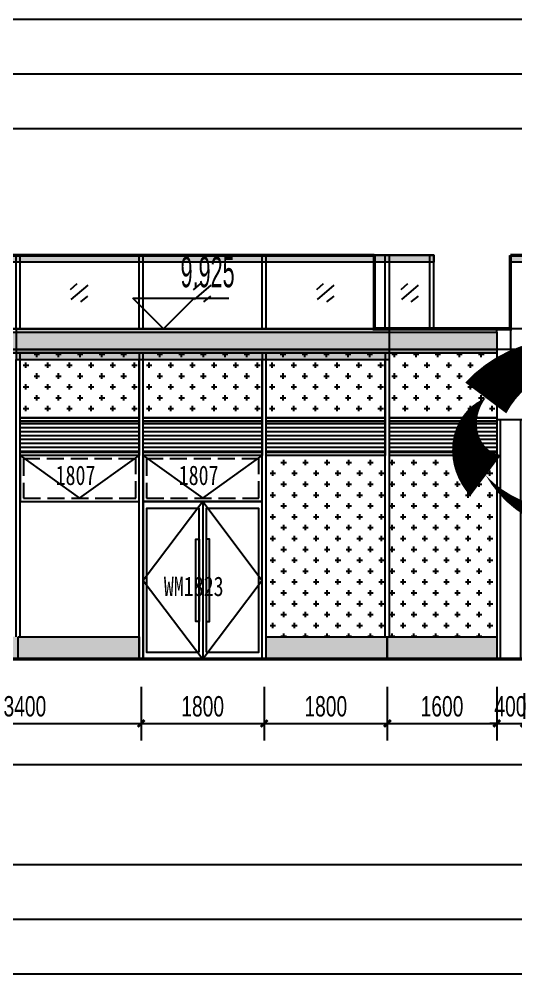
# Model space of a CAD drawing. Extents: x -483182 to 812890, y -390528 to -214858.
# Drawn here: x -290573 to -283307, y -338442 to -324492 of the extents above; entities that cross this region are included whole.
import ezdxf

# ---------------------------------------------------------------- set-up
doc = ezdxf.new("R2010")
doc.units = 0
doc.header["$LTSCALE"] = 1000
doc.header["$MEASUREMENT"] = 0
doc.linetypes.add('DASH', pattern=[0.35, 0.25, -0.1])
for name, color, linetype in [('01-标注_尺寸', 124, 'Continuous'), ('01-标注_标高', 200, 'Continuous'), ('02-TEXT_标注', 130, 'Continuous'), ('05-填充_156', 156, 'Continuous'), ('05-填充_168', 168, 'Continuous'), ('05-填充_18', 18, 'Continuous'), ('A-0-图名图例', 2, 'Continuous'), ('A-C_窗', 140, 'Continuous'), ('A-C_门', 150, 'Continuous'), ('A-E_栏杆', 232, 'Continuous'), ('D-铝板', 181, 'Continuous'), ('E-立面轮廓', 241, 'Continuous')]:
    doc.layers.add(name, color=color, linetype=linetype)
doc.layers.add('04-不打印_辅助线', color=165, linetype='Continuous', plot=False)
doc.layers.add('DIM_MODI', color=6, linetype='Continuous', plot=False)
doc.styles.add('_TCH_AXIS', font='STXIHEI_0.TTF', dxfattribs={"width": 0.75})
doc.styles.add('_TCH_DIM', font='ros.shx', dxfattribs={"width": 0.75, "bigfont": 'jd.shx'})
doc.styles.add('_TCH_DIM_T3', font='ros.shx', dxfattribs={"width": 0.705882, "bigfont": 'jd.shx'})
doc.styles.get("Standard").update_dxf_attribs({"font": 'STXIHEI_0.TTF', "width": 0.75})
doc.dimstyles.new('_TCH_ARCH&&100', dxfattribs={"dimtxt": 297.5, "dimasz": 100, "dimexe": 250, "dimexo": 300, "dimgap": 100, "dimtad": 1, "dimdec": 0, "dimzin": 0, "dimdsep": 46, "dimtxsty": '_TCH_DIM_T3', "dimblk": 'ARCHTICK', "dimcen": 0.09, "dimclrt": 7, "dimazin": 2, "dimtfac": 1, "dimtdec": 0, "dimtix": 1, "dimtmove": 2, "dimatfit": 3, "dimfxl": 0, "dimtolj": 1, "dimtzin": 0, "dimarcsym": 0})

# ---------------------------------------------------------------- blocks, each defined once
blk = doc.blocks.new('jmhrsdhj')
for p, q in [((-200, 3500), (-200, 0)), ((-150, 3500), (-150, 0)), ((150, 0), (150, 3500)), ((200, 0), (200, 3500))]:
    blk.add_line(p, q)
blk.add_lwpolyline([(-200, 3500), (200, 3500), (200, 4525), (-200, 4525)], close=True)
blk = doc.blocks.new('*U139')
at = {"layer": '05-填充_168'}
h = blk.add_hatch(color=256, dxfattribs=at)
h.dxf.hatch_style = 1
h.paths.add_polyline_path([(0, 300), (8600, 300), (8600, 50), (0, 50)])
for points in [[(0, 350), (8600, 350)], [(0, 300), (8600, 300)], [(0, 50), (8600, 50)], [(0, 0), (8600, 0)]]:
    blk.add_lwpolyline(points)
for points in [[(0, 300), (8600, 300), (8600, 350), (0, 350)], [(0, 300), (8600, 300), (8600, 50), (0, 50)], [(8600, 0), (0, 0), (0, 50), (8600, 50)]]:
    blk.add_lwpolyline(points, close=True)
blk = doc.blocks.new('A$C5BC7050D')
for points in [[(-1735, 0), (5, 0), (5, 2300), (-1735, 2300)], [(-915, 100), (-915, 2200), (-1685, 2200), (-1685, 100)], [(-815, 100), (-45, 100), (-45, 2200), (-815, 2200)], [(-915, 550), (-965, 550), (-965, 1750), (-915, 1750)], [(-815, 550), (-765, 550), (-765, 1750), (-815, 1750)]]:
    blk.add_lwpolyline(points, close=True)
for points in [[(-865, 2300), (-1735, 1150), (-865, 0)], [(-865, 2300), (-865, 0)], [(-865, 2300), (5, 1150), (-865, 0)]]:
    blk.add_lwpolyline(points)
at = {"layer": '04-不打印_辅助线', "style": '_TCH_AXIS', "width": 0.75}
blk.add_text('WM1823', height=285.4, dxfattribs=at).set_placement((-1433, 920))
blk = doc.blocks.new('jtrsytrs')
at = {"layer": 'A-E_栏杆'}
for points in [[(861, -416), (763, -507)], [(1020, -435), (773, -648)], [(1016, -596), (911, -679)]]:
    blk.add_lwpolyline(points, dxfattribs=at)
blk = doc.blocks.new('*U165')
at = {"layer": 'A-C_窗'}
blk.add_blockref('jtrsytrs', (-907, 533), dxfattribs=at)
blk = doc.blocks.new('*U164')
at = {"layer": 'A-E_栏杆'}
for p, q in [((-30, -537.5), (-30, 537.5)), ((30, -537.5), (30, 537.5))]:
    blk.add_line(p, q, dxfattribs=at)
blk = doc.blocks.new('A$C58EF75E210')
at = {"layer": '05-填充_18'}
h = blk.add_hatch(color=256, dxfattribs=at)
h.dxf.hatch_style = 1
h.paths.add_polyline_path([(0, -100), (5460, -100), (5460, 350), (0, 350)])
blk.add_lwpolyline([(0, -100), (5460, -100), (5460, 350), (0, 350)], close=True)
blk = doc.blocks.new('ccc')
at = {"layer": 'A-C_窗'}
for points in [[(1600, 325), (3370, 325), (3370, 0), (1600, 0)], [(5230, 325), (7000, 325), (7000, 0), (5230, 0)], [(7000, 325), (8600, 325), (8600, 0), (7000, 0)]]:
    blk.add_lwpolyline(points, close=True, dxfattribs=at)
blk = doc.blocks.new('A$C2E0A5E3B')
blk.add_lwpolyline([(-5, 0), (1735, 0), (1735, 675), (-5, 675)], close=True)
for points in [[(-5, 675), (865, 50)], [(865, 50), (1735, 675)]]:
    blk.add_lwpolyline(points)
at = {"linetype": 'DASH'}
blk.add_lwpolyline([(45, 50), (1685, 50), (1685, 625), (45, 625)], close=True, dxfattribs=at)
at = {"layer": '04-不打印_辅助线', "width": 0.75}
blk.add_text('1807', height=285.4, dxfattribs=at).set_placement((514, 242))
blk = doc.blocks.new('*U155')
at = {"layer": 'A-C_窗'}
blk.add_blockref('A$C2E0A5E3B', (-865, -337.5), dxfattribs=at)
blk = doc.blocks.new('kiufyujytd')
at = {"layer": '05-填充_156'}
h = blk.add_hatch(dxfattribs=at)
h.set_pattern_fill('CROSS', color=136, scale=100)
h.set_pattern_definition([(0, (-38417, 315929.43), (158.75, 158.75), [79.375, -238.125]), (90, (-38377.32, 315889.74), (-158.75, 158.75), [79.375, -238.125])])
h.paths.add_polyline_path([(-7170, 4175), (-5430, 4175), (-5430, 3225), (-7170, 3225)])
h = blk.add_hatch(dxfattribs=at)
h.set_pattern_fill('CROSS', color=136, scale=100)
h.set_pattern_definition([(0, (-36617, 315929.43), (158.75, 158.75), [79.375, -238.125]), (90, (-36577.32, 315889.74), (-158.75, 158.75), [79.375, -238.125])])
h.paths.add_polyline_path([(-5370, 4175), (-3630, 4175), (-3630, 3225), (-5370, 3225)])
h = blk.add_hatch(dxfattribs=at)
h.set_pattern_fill('CROSS', color=136, scale=100)
h.set_pattern_definition([(0, (-34817, 315929.43), (158.75, 158.75), [79.375, -238.125]), (90, (-34777.32, 315889.74), (-158.75, 158.75), [79.375, -238.125])])
h.paths.add_polyline_path([(-3570, 4175), (-1830, 4175), (-1830, 3225), (-3570, 3225)])
h = blk.add_hatch(dxfattribs=at)
h.set_pattern_fill('CROSS', color=136, scale=100)
h.set_pattern_definition([(0, (-33187, 315929.43), (158.75, 158.75), [79.375, -238.125]), (90, (-33147.32, 315889.74), (-158.75, 158.75), [79.375, -238.125])])
h.paths.add_polyline_path([(-1770, 4175), (-200, 4175), (-200, 3225), (-1770, 3225)])
h = blk.add_hatch(dxfattribs=at)
h.set_pattern_fill('LINE', color=256, scale=60)
h.set_pattern_definition([(0, (-5914, 2725), (0, 57.15), [])])
h.paths.add_polyline_path([(-7170, 3175), (-5430, 3175), (-5430, 2725), (-7170, 2725)])
h = blk.add_hatch(dxfattribs=at)
h.set_pattern_fill('LINE', color=256, scale=60)
h.set_pattern_definition([(0, (-4114, 2725), (0, 57.15), [])])
h.paths.add_polyline_path([(-5370, 3175), (-3630, 3175), (-3630, 2725), (-5370, 2725)])
h = blk.add_hatch(dxfattribs=at)
h.set_pattern_fill('LINE', color=256, scale=60)
h.set_pattern_definition([(0, (-2314, 2725), (0, 57.15), [])])
h.paths.add_polyline_path([(-3570, 3175), (-1830, 3175), (-1830, 2725), (-3570, 2725)])
h = blk.add_hatch(dxfattribs=at)
h.set_pattern_fill('LINE', color=256, scale=60)
h.set_pattern_definition([(0, (-684, 2725), (0, 57.15), [])])
h.paths.add_polyline_path([(-1770, 3175), (-200, 3175), (-200, 2725), (-1770, 2725)])
h = blk.add_hatch(dxfattribs=at)
h.set_pattern_fill('CROSS', color=136, scale=100)
h.set_pattern_definition([(0, (-247690.5, 385628.43), (158.75, 158.75), [79.375, -238.125]), (90, (-247650.81, 385588.74), (-158.75, 158.75), [79.375, -238.125])])
h.paths.add_polyline_path([(3570, 2675), (1830, 2675), (1830, 25), (3570, 25)])
h.paths.add_polyline_path([(1770, 25), (200, 25), (200, 2675), (1770, 2675)])
h.paths.add_polyline_path([(-200, 2675), (-1770, 2675), (-1770, 25), (-200, 25)])
h.paths.add_polyline_path([(-1830, 25), (-3570, 25), (-3570, 2675), (-1830, 2675)])
at = {"layer": '05-填充_168'}
h = blk.add_hatch(color=256, dxfattribs=at)
h.dxf.hatch_style = 1
h.paths.add_polyline_path([(57630, -300), (60008, -300), (60008, 25), (57630, 25)])
h.paths.add_polyline_path([(54200, 25), (55770, 25), (55770, -300), (54200, -300)])
h.paths.add_polyline_path([(45200, -300), (53800, -300), (53800, 25), (45200, 25)])
h.paths.add_polyline_path([(43230, -300), (44800, -300), (44800, 25), (43230, 25)])
h.paths.add_polyline_path([(36200, 25), (37770, 25), (37770, -300), (36200, -300)])
h.paths.add_polyline_path([(27200, -300), (35800, -300), (35800, 25), (27200, 25)])
h.paths.add_polyline_path([(23430, -300), (26800, -300), (26800, 25), (23430, 25)])
h.paths.add_polyline_path([(18200, -300), (21570, -300), (21570, 25), (18200, 25)])
h.paths.add_polyline_path([(14430, -300), (17800, -300), (17800, 25), (14430, 25)])
h.paths.add_polyline_path([(9200, -300), (12570, -300), (12570, 25), (9200, 25)])
h.paths.add_polyline_path([(200, -300), (8800, -300), (8800, 25), (200, 25)])
h.paths.add_polyline_path([(-3570, -300), (-200, -300), (-200, 25), (-3570, 25)])
h.paths.add_polyline_path([(-5430, -300), (-8800, -300), (-8800, 25), (-5430, 25)])
for points in [[(-7170, 4175), (-5430, 4175), (-5430, 3225), (-7170, 3225)], [(-5370, 4175), (-3630, 4175), (-3630, 3225), (-5370, 3225)], [(-3570, 4175), (-1830, 4175), (-1830, 3225), (-3570, 3225)], [(-1770, 4175), (-200, 4175), (-200, 3225), (-1770, 3225)], [(-5430, 3175), (-7170, 3175), (-7170, 3225), (-5430, 3225)], [(-3630, 3175), (-5370, 3175), (-5370, 3225), (-3630, 3225)], [(-1830, 3175), (-3570, 3175), (-3570, 3225), (-1830, 3225)], [(-200, 3175), (-1770, 3175), (-1770, 3225), (-200, 3225)], [(-7170, 3175), (-5430, 3175), (-5430, 2725), (-7170, 2725)], [(-5370, 3175), (-3630, 3175), (-3630, 2725), (-5370, 2725)], [(-3570, 3175), (-1830, 3175), (-1830, 2725), (-3570, 2725)], [(-1770, 3175), (-200, 3175), (-200, 2725), (-1770, 2725)], [(-5430, 2675), (-7170, 2675), (-7170, 2725), (-5430, 2725)], [(-3630, 2675), (-5370, 2675), (-5370, 2725), (-3630, 2725)], [(-1830, 2675), (-3570, 2675), (-3570, 2725), (-1830, 2725)], [(-200, 2675), (-1770, 2675), (-1770, 2725), (-200, 2725)]]:
    blk.add_lwpolyline(points, close=True)
for points in [[(-7170, 3225), (-5430, 3225)], [(-5370, 3225), (-3630, 3225)], [(-3570, 3225), (-1830, 3225)], [(-1770, 3225), (-200, 3225)], [(-7170, 3175), (-5430, 3175)], [(-5370, 3175), (-3630, 3175)], [(-3570, 3175), (-1830, 3175)], [(-1770, 3175), (-200, 3175)]]:
    blk.add_lwpolyline(points)
at = {"layer": 'A-C_窗'}
for p, q in [((0, 4500), (0, 4200)), ((-7230, 25), (-7230, 4075)), ((-7170, 25), (-7170, 4075)), ((-5430, -300), (-5430, 4075)), ((-5370, -300), (-5370, 4075)), ((-3630, -300), (-3630, 4075)), ((-3570, -300), (-3570, 4075)), ((-1830, 25), (-1830, 4075)), ((-1770, 25), (-1770, 4075))]:
    blk.add_line(p, q, dxfattribs=at)
blk.add_lwpolyline([(-1120, 5600), (-8800, 5600), (-8800, -300), (44970, -300)], dxfattribs=at)
blk.add_blockref('ccc', (-8800, -300))
blk.add_blockref('*U139', (-8800, 4175), dxfattribs=at)
at = {"layer": 'A-C_窗', "color": 0, "linetype": 'ByBlock', "lineweight": -2, "transparency": 16777216}
for p in [(-6300, 2338), (-4500, 2338)]:
    blk.add_blockref('*U155', p, dxfattribs=at)
at = {"layer": 'A-C_门'}
blk.add_blockref('A$C5BC7050D', (-3635, -300), dxfattribs=at)
at = {"layer": 'A-E_栏杆', "color": 0, "linetype": 'ByBlock', "lineweight": -2, "transparency": 16777216}
for name, p in [('*U164', (-7200, 5062)), ('*U164', (-5400, 5062)), ('*U164', (-3600, 5062)), ('*U164', (-1800, 5062)), ('*U164', (-1150, 5062)), ('*U165', (-6293, 5067)), ('*U165', (-4493, 5067)), ('*U165', (-2693, 5067)), ('*U165', (-1460, 5067))]:
    blk.add_blockref(name, p, dxfattribs=at)
at = {"layer": 'D-铝板'}
for name, p in [('A$C58EF75E210', (-7230, 4175)), ('jmhrsdhj', (0, -300))]:
    blk.add_blockref(name, p, dxfattribs=at)
blk = doc.blocks.new('_ArchTick')
at = {"color": 0, "linetype": 'ByBlock', "const_width": 0.4}
blk.add_lwpolyline([(-0.5, -0.5), (0.5, 0.5)], dxfattribs=at)
blk = doc.blocks.new('*D1424')
at = {"layer": '01-标注_尺寸', "color": 0, "lineweight": -2, "transparency": 16777216}
for p, q in [((-292188, -334246), (-292188, -335033)), ((-288788, -334246), (-288788, -335033)), ((-292188, -334783), (-288788, -334783))]:
    blk.add_line(p, q, dxfattribs=at)
at = {"layer": 'Defpoints', "color": 0, "transparency": 16777216}
for p in [(-292188, -333946), (-288788, -333946), (-288788, -334783)]:
    blk.add_point(p, dxfattribs=at)
at = {"layer": '01-标注_尺寸', "color": 0, "lineweight": -2, "transparency": 16777216, "xscale": 100, "yscale": 100, "zscale": 100, "rotation": 180}
blk.add_blockref('_ArchTick', (-292188, -334783), dxfattribs=at)
at = {"layer": '01-标注_尺寸', "color": 0, "lineweight": -2, "transparency": 16777216, "xscale": 100, "yscale": 100, "zscale": 100}
blk.add_blockref('_ArchTick', (-288788, -334783), dxfattribs=at)
at = {"layer": '01-标注_尺寸', "color": 7, "transparency": 16777216, "insert": (-290488, -334534), "char_height": 297.5, "attachment_point": 5, "style": '_TCH_DIM_T3'}
blk.add_mtext('\\A1;3400', dxfattribs=at)
blk = doc.blocks.new('*D1425')
at = {"layer": '01-标注_尺寸', "color": 0, "lineweight": -2, "transparency": 16777216}
for p, q in [((-288788, -334246), (-288788, -335033)), ((-286988, -334246), (-286988, -335033)), ((-288788, -334783), (-286988, -334783))]:
    blk.add_line(p, q, dxfattribs=at)
at = {"layer": 'Defpoints', "color": 0, "transparency": 16777216}
for p in [(-288788, -333946), (-286988, -333946), (-286988, -334783)]:
    blk.add_point(p, dxfattribs=at)
at = {"layer": '01-标注_尺寸', "color": 0, "lineweight": -2, "transparency": 16777216, "xscale": 100, "yscale": 100, "zscale": 100, "rotation": 180}
blk.add_blockref('_ArchTick', (-288788, -334783), dxfattribs=at)
at = {"layer": '01-标注_尺寸', "color": 0, "lineweight": -2, "transparency": 16777216, "xscale": 100, "yscale": 100, "zscale": 100}
blk.add_blockref('_ArchTick', (-286988, -334783), dxfattribs=at)
at = {"layer": '01-标注_尺寸', "color": 7, "transparency": 16777216, "insert": (-287888, -334534), "char_height": 297.5, "attachment_point": 5, "style": '_TCH_DIM_T3'}
blk.add_mtext('\\A1;1800', dxfattribs=at)
blk = doc.blocks.new('*D1426')
at = {"layer": '01-标注_尺寸', "color": 0, "lineweight": -2, "transparency": 16777216}
for p, q in [((-286988, -334246), (-286988, -335033)), ((-285188, -334246), (-285188, -335033)), ((-286988, -334783), (-285188, -334783))]:
    blk.add_line(p, q, dxfattribs=at)
at = {"layer": 'Defpoints', "color": 0, "transparency": 16777216}
for p in [(-286988, -333946), (-285188, -333946), (-285188, -334783)]:
    blk.add_point(p, dxfattribs=at)
at = {"layer": '01-标注_尺寸', "color": 0, "lineweight": -2, "transparency": 16777216, "xscale": 100, "yscale": 100, "zscale": 100, "rotation": 180}
blk.add_blockref('_ArchTick', (-286988, -334783), dxfattribs=at)
at = {"layer": '01-标注_尺寸', "color": 0, "lineweight": -2, "transparency": 16777216, "xscale": 100, "yscale": 100, "zscale": 100}
blk.add_blockref('_ArchTick', (-285188, -334783), dxfattribs=at)
at = {"layer": '01-标注_尺寸', "color": 7, "transparency": 16777216, "insert": (-286088, -334534), "char_height": 297.5, "attachment_point": 5, "style": '_TCH_DIM_T3'}
blk.add_mtext('\\A1;1800', dxfattribs=at)
blk = doc.blocks.new('*D1427')
at = {"layer": '01-标注_尺寸', "color": 0, "lineweight": -2, "transparency": 16777216}
for p, q in [((-285188, -334246), (-285188, -335033)), ((-283588, -334246), (-283588, -335033)), ((-285188, -334783), (-283588, -334783))]:
    blk.add_line(p, q, dxfattribs=at)
at = {"layer": 'Defpoints', "color": 0, "transparency": 16777216}
for p in [(-285188, -333946), (-283588, -333946), (-283588, -334783)]:
    blk.add_point(p, dxfattribs=at)
at = {"layer": '01-标注_尺寸', "color": 0, "lineweight": -2, "transparency": 16777216, "xscale": 100, "yscale": 100, "zscale": 100, "rotation": 180}
blk.add_blockref('_ArchTick', (-285188, -334783), dxfattribs=at)
at = {"layer": '01-标注_尺寸', "color": 0, "lineweight": -2, "transparency": 16777216, "xscale": 100, "yscale": 100, "zscale": 100}
blk.add_blockref('_ArchTick', (-283588, -334783), dxfattribs=at)
at = {"layer": '01-标注_尺寸', "color": 7, "transparency": 16777216, "insert": (-284388, -334534), "char_height": 297.5, "attachment_point": 5, "style": '_TCH_DIM_T3'}
blk.add_mtext('\\A1;1600', dxfattribs=at)
blk = doc.blocks.new('*D1428')
at = {"layer": '01-标注_尺寸', "color": 0, "lineweight": -2, "transparency": 16777216}
for p, q in [((-283588, -334246), (-283588, -335033)), ((-283188, -334246), (-283188, -335033)), ((-283588, -334783), (-283688, -334783)), ((-283588, -334783), (-283188, -334783)), ((-283188, -334783), (-283088, -334783))]:
    blk.add_line(p, q, dxfattribs=at)
at = {"layer": 'Defpoints', "color": 0, "transparency": 16777216}
for p in [(-283588, -333946), (-283188, -333946), (-283188, -334783)]:
    blk.add_point(p, dxfattribs=at)
at = {"layer": '01-标注_尺寸', "color": 0, "lineweight": -2, "transparency": 16777216, "xscale": 100, "yscale": 100, "zscale": 100}
blk.add_blockref('_ArchTick', (-283588, -334783), dxfattribs=at)
at = {"layer": '01-标注_尺寸', "color": 0, "lineweight": -2, "transparency": 16777216, "xscale": 100, "yscale": 100, "zscale": 100, "rotation": 180}
blk.add_blockref('_ArchTick', (-283188, -334783), dxfattribs=at)
at = {"layer": '01-标注_尺寸', "color": 7, "transparency": 16777216, "insert": (-283388, -334534), "char_height": 297.5, "attachment_point": 5, "style": '_TCH_DIM_T3'}
blk.add_mtext('\\A1;400', dxfattribs=at)
blk = doc.blocks.new('*D1469')
at = {"layer": '01-标注_尺寸', "color": 0, "lineweight": -2, "transparency": 16777216}
for p, q in [((-307619, -334846), (-307619, -335633)), ((-223380, -334846), (-223380, -335633)), ((-307619, -335383), (-223380, -335383))]:
    blk.add_line(p, q, dxfattribs=at)
at = {"layer": 'Defpoints', "color": 0, "transparency": 16777216}
for p in [(-307619, -334546), (-223380, -334546), (-223380, -335383)]:
    blk.add_point(p, dxfattribs=at)
at = {"layer": '01-标注_尺寸', "color": 0, "lineweight": -2, "transparency": 16777216, "xscale": 100, "yscale": 100, "zscale": 100, "rotation": 180}
blk.add_blockref('_ArchTick', (-307619, -335383), dxfattribs=at)
at = {"layer": '01-标注_尺寸', "color": 0, "lineweight": -2, "transparency": 16777216, "xscale": 100, "yscale": 100, "zscale": 100}
blk.add_blockref('_ArchTick', (-223380, -335383), dxfattribs=at)
at = {"layer": '01-标注_尺寸', "color": 7, "transparency": 16777216, "insert": (-265500, -335134), "char_height": 297.5, "attachment_point": 5, "style": '_TCH_DIM_T3'}
blk.add_mtext('\\A1;84239', dxfattribs=at)

msp = doc.modelspace()

# ---------------------------------------------------------------- hatches: boundary and pattern name
at = {"layer": '05-填充_18'}
h = msp.add_hatch(color=256, dxfattribs=at)
h.dxf.hatch_style = 1
h.paths.add_polyline_path([(-310087.2, -327941.9), (-284507.8, -327941.9), (-284507.8, -328041.9), (-310087.2, -328041.9)])
h = msp.add_hatch(color=256, dxfattribs=at)
h.dxf.hatch_style = 1
h.paths.add_polyline_path([(-283387.8, -327941.9), (-238417.8, -327941.9), (-238417.8, -328041.9), (-283387.8, -328041.9)])

# ---------------------------------------------------------------- linework, layer by layer
at = {"layer": '01-标注_标高'}
for p, q in [((-288460.8, -329016.9), (-288910.8, -328566.9)), ((-288910.8, -328566.9), (-287505.3, -328566.9)), ((-288460.8, -329016.9), (-288010.8, -328566.9)), ((-289510.8, -329016.9), (-288010.8, -329016.9))]:
    msp.add_line(p, q, dxfattribs=at)
at = {"layer": 'A-0-图名图例'}
for p, q in [((-312480, -324491.9), (-217380, -324491.9)), ((-312480, -325291.9), (-217380, -325291.9)), ((-312480, -326091.9), (-217380, -326091.9)), ((-312480, -336841.9), (-217380, -336841.9)), ((-312480, -337641.9), (-217380, -337641.9)), ((-312480, -338441.9), (-217380, -338441.9))]:
    msp.add_line(p, q, dxfattribs=at)
at = {"layer": 'A-C_窗'}
msp.add_line((-307618.8, -333841.9), (-223380, -333841.9), dxfattribs=at)
msp.add_lwpolyline([(-223380, -329016.9), (-283587.8, -329016.9)], dxfattribs=at)
at = {"layer": 'A-E_栏杆'}
for points in [[(-310087.2, -327941.9), (-284507.8, -327941.9), (-284507.8, -328041.9), (-310087.2, -328041.9)], [(-283387.8, -327941.9), (-238417.8, -327941.9), (-238417.8, -328041.9), (-283387.8, -328041.9)]]:
    msp.add_lwpolyline(points, close=True, dxfattribs=at)
at = {"layer": 'DIM_MODI'}
msp.add_lwpolyline([(-283748.6, -331158.9, 0, 750, 0.5), (-281126.6, -331158.9, 0, 750, 0.5), (-281126.6, -330027.2, 0, 750, 0.5), (-283748.6, -330027.2, 0, 750, 0.5)], format="xyseb", close=True, dxfattribs=at)
at = {"layer": 'E-立面轮廓', "const_width": 50}
for points in [[(-283387.8, -327941.9), (-238417.8, -327941.9), (-238417.8, -327641.9), (-223380, -327641.9), (-223380, -333841.9)], [(-292187.8, -327941.9), (-285377.8, -327941.9)], [(-285377.8, -327941.9), (-285377.8, -329016.9), (-283387.8, -329016.9), (-283387.8, -327941.9)], [(-222780, -333841.9), (-308218.8, -333841.9)]]:
    msp.add_lwpolyline(points, dxfattribs=at)

# ---------------------------------------------------------------- block references
at = {"layer": 'A-C_窗'}
msp.add_blockref('kiufyujytd', (-283387.8, -333541.9), dxfattribs=at)

# ---------------------------------------------------------------- texts
at = {"layer": '02-TEXT_标注', "style": '_TCH_DIM', "width": 0.529412}
msp.add_text('9.925', height=446.25, dxfattribs=at).set_placement((-288211.8, -328409.4))

# ---------------------------------------------------------------- dimensions: what is measured, and where the dimension line sits
at = {"layer": '01-标注_尺寸'}
for p1, p2, picture, middle in [((-292187.8, -333945.9), (-288787.8, -333945.9), '*D1424', (-290487.8, -334534.3)), ((-288787.8, -333945.9), (-286987.8, -333945.9), '*D1425', (-287887.8, -334534.3)), ((-286987.8, -333945.9), (-285187.8, -333945.9), '*D1426', (-286087.8, -334534.3)), ((-285187.8, -333945.9), (-283587.8, -333945.9), '*D1427', (-284387.8, -334534.3)), ((-283587.8, -333945.9), (-283187.8, -333945.9), '*D1428', (-283387.8, -334534.3)), ((-307619, -334545.9), (-223380, -334545.9), '*D1469', (-265499.5, -335134.3))]:
    dim = msp.add_aligned_dim(p1=p1, p2=p2, distance=-837.1, dimstyle='_TCH_ARCH&&100', dxfattribs=at)
    dim.commit()
    dim.dimension.update_dxf_attribs({"geometry": picture, "text_midpoint": middle})

doc.saveas('drawing.dxf')
